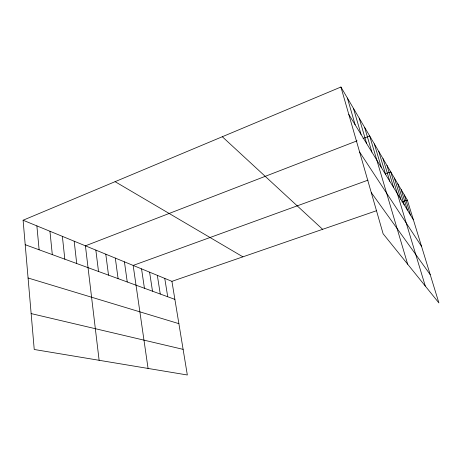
<?xml version="1.0" encoding="UTF-8"?>
<svg xmlns="http://www.w3.org/2000/svg" width="462" height="462" viewBox="0 0 462 462"><rect width="100%" height="100%" fill="white"/><g stroke="black" fill="none" stroke-linecap="round" stroke-linejoin="round"><path stroke-width="0.69" d="M23.1 220.23L171.922 281.341L187.329 374.982L34.234 349.486L23.1 220.23L340.921 87.018L407.334 200.081L438.9 302.928L383.113 233.76L340.921 87.018M357.086 140.835L85.424 245.824L99.122 360.296M363.051 138.531L369.675 135.967L407.663 264.195M367.995 180.151L133.166 265.425L148.065 368.445M385.395 173.828L390.771 171.876L425.283 286.047M171.922 281.341L376.507 210.718M401.928 201.946L407.334 200.081M31.139 313.582L183.114 349.359M28.072 277.985L178.886 323.66M25.208 244.71L174.89 299.376M115.096 181.67L242.897 256.837M222.297 136.735L322.632 229.314M371.263 192.544L430.214 274.636M359.609 152.027L421.546 246.373M348.81 114.46L413.38 219.768M404.314 194.935L410.458 215.003M401.155 189.559L407.403 210.019M397.851 183.934L404.204 204.805M394.392 178.049L400.854 199.341M386.965 165.402L393.653 187.595M382.975 158.605L389.778 181.271M378.771 151.449L385.695 174.619M374.347 143.913L381.393 167.602M364.593 127.31L371.904 152.125M359.205 118.139L366.655 143.566M353.488 108.403L361.082 134.471M347.401 98.048L355.145 124.792M164.761 278.401L167.718 296.754M157.328 275.346L160.262 294.034M149.596 272.17L152.506 291.199M141.545 268.867L144.433 288.253M124.428 261.839L127.246 281.976M115.309 258.096L118.093 278.632M105.792 254.187L108.524 275.138M95.842 250.098L98.516 271.483M74.18 241.204L76.715 263.525M62.37 236.359L64.824 259.176M49.954 231.26L52.304 254.608M36.879 225.889L39.12 249.792"/></g></svg>
